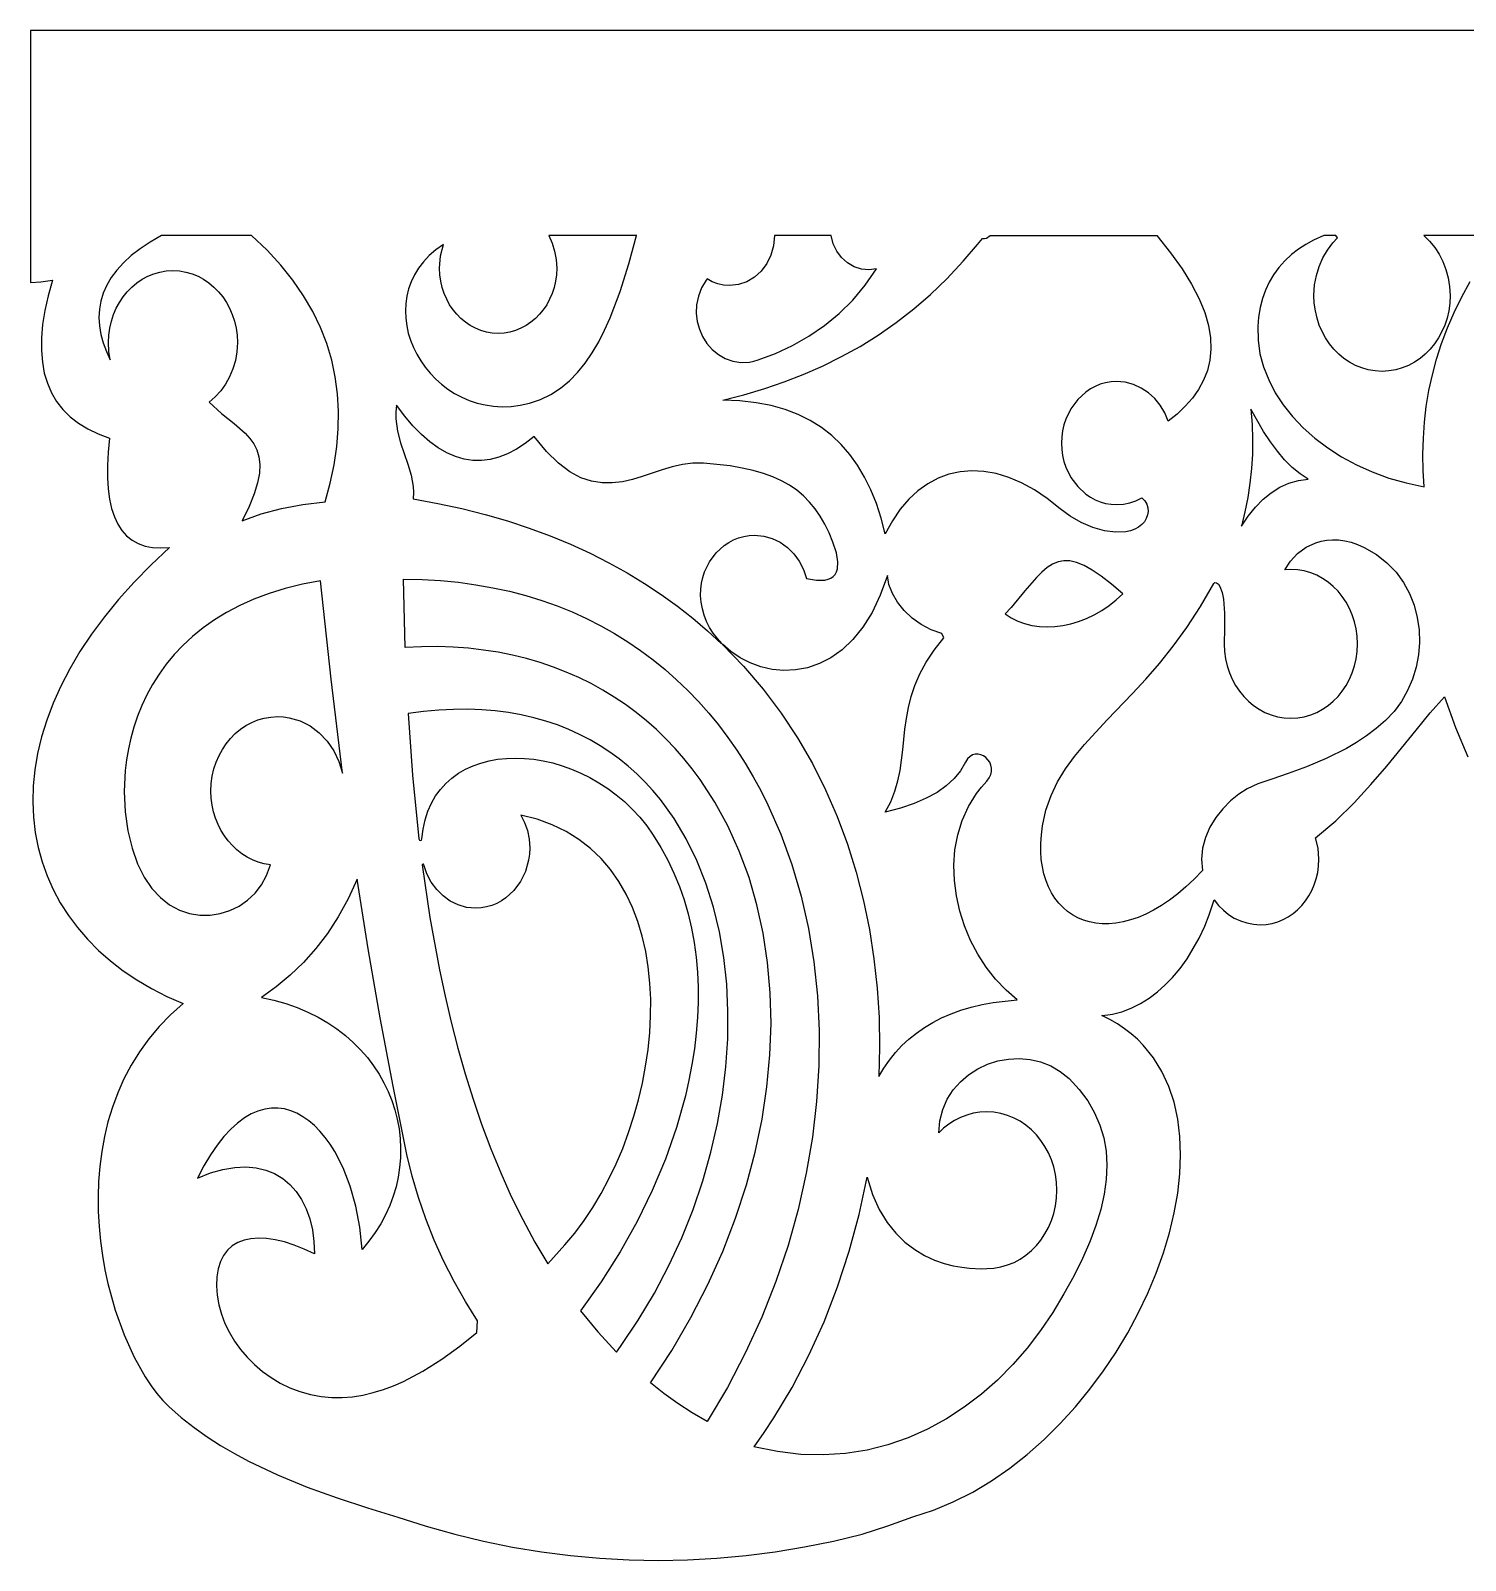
# Model space of a CAD drawing. Header units: millimetres. Extents: x 1485 to 1655, y 1435 to 1477.
# Drawn here: x 1484.67 to 1524.05, y 1434.76 to 1476.77 of the extents above; entities that cross this region are included whole.
import ezdxf

# ---------------------------------------------------------------- set-up
doc = ezdxf.new("R2010")
doc.units = ezdxf.units.MM
doc.header["$MEASUREMENT"] = 0

msp = doc.modelspace()

# ---------------------------------------------------------------- linework, layer by layer
for points in [[(1569.666, 1476.766), (1484.666, 1476.766), (1484.666, 1469.852), (1484.949, 1469.868), (1485.266, 1469.91), (1485.147, 1469.484), (1485.058, 1469.079), (1484.997, 1468.694), (1484.965, 1468.33), (1484.962, 1467.987), (1484.988, 1467.665), (1485.042, 1467.363), (1485.126, 1467.082), (1485.239, 1466.821), (1485.38, 1466.581), (1485.55, 1466.362), (1485.749, 1466.164), (1485.977, 1465.986), (1486.234, 1465.829), (1486.52, 1465.692), (1486.835, 1465.576), (1486.798, 1465.187), (1486.779, 1464.825), (1486.779, 1464.49), (1486.798, 1464.182), (1486.835, 1463.9), (1486.891, 1463.645), (1486.966, 1463.418), (1487.059, 1463.217), (1487.171, 1463.043), (1487.302, 1462.895), (1487.451, 1462.775), (1487.619, 1462.682), (1487.806, 1462.615), (1488.011, 1462.575), (1488.236, 1462.562), (1488.478, 1462.576), (1487.974, 1462.102), (1487.509, 1461.626), (1487.081, 1461.149), (1486.691, 1460.671), (1486.338, 1460.194), (1486.021, 1459.718), (1485.741, 1459.243), (1485.496, 1458.771), (1485.285, 1458.301), (1485.109, 1457.836), (1484.967, 1457.375), (1484.857, 1456.92), (1484.781, 1456.471), (1484.737, 1456.028), (1484.725, 1455.593), (1484.743, 1455.166), (1484.793, 1454.749), (1484.872, 1454.341), (1484.981, 1453.943), (1485.119, 1453.556), (1485.286, 1453.182), (1485.481, 1452.82), (1485.703, 1452.471), (1485.952, 1452.137), (1486.228, 1451.817), (1486.529, 1451.513), (1486.856, 1451.225), (1487.207, 1450.954), (1487.583, 1450.7), (1487.983, 1450.466), (1488.406, 1450.25), (1488.852, 1450.054), (1488.506, 1449.747), (1488.191, 1449.422), (1487.907, 1449.083), (1487.653, 1448.73), (1487.427, 1448.365), (1487.229, 1447.989), (1487.058, 1447.603), (1486.912, 1447.209), (1486.79, 1446.809), (1486.693, 1446.403), (1486.617, 1445.993), (1486.564, 1445.581), (1486.531, 1445.168), (1486.517, 1444.755), (1486.522, 1444.344), (1486.545, 1443.936), (1486.584, 1443.533), (1486.639, 1443.136), (1486.707, 1442.746), (1486.79, 1442.364), (1486.991, 1441.634), (1487.235, 1440.956), (1487.512, 1440.341), (1487.814, 1439.8), (1487.973, 1439.561), (1488.135, 1439.345), (1488.299, 1439.153), (1488.464, 1438.987), (1488.802, 1438.692), (1489.152, 1438.416), (1489.511, 1438.159), (1489.881, 1437.919), (1490.26, 1437.696), (1490.646, 1437.487), (1491.44, 1437.11), (1492.254, 1436.777), (1493.082, 1436.48), (1493.916, 1436.209), (1494.75, 1435.955), (1495.528, 1435.705), (1496.312, 1435.485), (1497.101, 1435.294), (1497.894, 1435.132), (1498.69, 1435), (1499.489, 1434.897), (1500.291, 1434.823), (1501.093, 1434.779), (1501.897, 1434.764), (1502.701, 1434.779), (1503.504, 1434.823), (1504.306, 1434.897), (1505.107, 1435), (1505.905, 1435.133), (1506.7, 1435.296), (1507.491, 1435.488), (1508.191, 1435.711), (1508.885, 1435.958), (1509.445, 1436.142), (1509.992, 1436.371), (1510.525, 1436.641), (1511.042, 1436.95), (1511.542, 1437.296), (1512.024, 1437.675), (1512.486, 1438.084), (1512.927, 1438.521), (1513.347, 1438.982), (1513.743, 1439.465), (1514.115, 1439.966), (1514.461, 1440.484), (1514.78, 1441.014), (1515.07, 1441.555), (1515.332, 1442.103), (1515.562, 1442.655), (1515.761, 1443.209), (1515.926, 1443.761), (1516.058, 1444.309), (1516.153, 1444.849), (1516.212, 1445.38), (1516.232, 1445.897), (1516.213, 1446.399), (1516.154, 1446.882), (1516.052, 1447.343), (1515.907, 1447.779), (1515.718, 1448.188), (1515.484, 1448.567), (1515.203, 1448.913), (1515.044, 1449.072), (1514.873, 1449.222), (1514.69, 1449.362), (1514.495, 1449.492), (1514.286, 1449.612), (1514.065, 1449.721), (1514.23, 1449.741), (1514.36, 1449.764), (1514.615, 1449.83), (1514.877, 1449.928), (1515.129, 1450.053), (1515.37, 1450.201), (1515.597, 1450.372), (1515.812, 1450.563), (1516.013, 1450.772), (1516.218, 1451.019), (1516.407, 1451.283), (1516.58, 1451.56), (1516.737, 1451.849), (1516.892, 1452.182), (1517.017, 1452.493), (1517.128, 1452.816), (1517.154, 1452.898), (1517.155, 1452.898), (1517.273, 1452.749), (1517.405, 1452.616), (1517.549, 1452.5), (1517.705, 1452.401), (1517.871, 1452.323), (1518.045, 1452.265), (1518.228, 1452.229), (1518.417, 1452.217), (1518.582, 1452.226), (1518.741, 1452.253), (1518.896, 1452.298), (1519.044, 1452.358), (1519.185, 1452.434), (1519.317, 1452.523), (1519.441, 1452.627), (1519.556, 1452.743), (1519.659, 1452.87), (1519.752, 1453.008), (1519.833, 1453.157), (1519.901, 1453.314), (1519.955, 1453.479), (1519.994, 1453.651), (1520.019, 1453.829), (1520.027, 1454.013), (1520.004, 1454.317), (1519.938, 1454.604), (1520.49, 1455.072), (1520.994, 1455.562), (1521.457, 1456.064), (1521.889, 1456.57), (1522.694, 1457.562), (1523.084, 1458.031), (1523.478, 1458.471), (1523.776, 1457.631), (1524.116, 1456.828)], [(1490.733, 1471.137), (1488.26, 1471.137), (1487.949, 1470.961), (1487.672, 1470.778), (1487.427, 1470.589), (1487.213, 1470.393), (1487.031, 1470.192), (1486.878, 1469.985), (1486.755, 1469.774), (1486.661, 1469.558), (1486.595, 1469.338), (1486.556, 1469.114), (1486.543, 1468.887), (1486.557, 1468.658), (1486.595, 1468.426), (1486.658, 1468.193), (1486.745, 1467.958), (1486.854, 1467.722), (1486.816, 1467.957), (1486.802, 1468.201), (1486.811, 1468.403), (1486.838, 1468.599), (1486.882, 1468.789), (1486.941, 1468.97), (1487.016, 1469.143), (1487.104, 1469.305), (1487.206, 1469.457), (1487.32, 1469.598), (1487.446, 1469.725), (1487.582, 1469.839), (1487.728, 1469.938), (1487.883, 1470.021), (1488.045, 1470.087), (1488.215, 1470.136), (1488.391, 1470.166), (1488.572, 1470.176), (1488.753, 1470.166), (1488.929, 1470.136), (1489.098, 1470.087), (1489.261, 1470.021), (1489.416, 1469.938), (1489.562, 1469.839), (1489.698, 1469.725), (1489.824, 1469.598), (1489.938, 1469.458), (1490.04, 1469.305), (1490.128, 1469.143), (1490.203, 1468.97), (1490.262, 1468.789), (1490.306, 1468.599), (1490.332, 1468.403), (1490.342, 1468.201), (1490.328, 1467.95), (1490.287, 1467.709), (1490.22, 1467.479), (1490.129, 1467.262), (1490.017, 1467.061), (1489.884, 1466.876), (1489.732, 1466.711), (1489.564, 1466.567), (1489.91, 1466.25), (1490.249, 1465.975), (1490.552, 1465.709), (1490.68, 1465.569), (1490.789, 1465.417), (1490.873, 1465.251), (1490.93, 1465.065), (1490.955, 1464.856), (1490.945, 1464.619), (1490.896, 1464.35), (1490.804, 1464.044), (1490.666, 1463.697), (1490.477, 1463.305), (1490.998, 1463.5), (1491.553, 1463.649), (1492.139, 1463.756), (1492.755, 1463.826), (1492.89, 1464.339), (1492.994, 1464.845), (1493.067, 1465.343), (1493.108, 1465.833), (1493.116, 1466.316), (1493.09, 1466.791), (1493.029, 1467.259), (1492.931, 1467.72), (1492.797, 1468.173), (1492.624, 1468.618), (1492.413, 1469.056), (1492.161, 1469.487), (1491.868, 1469.911), (1491.533, 1470.327), (1491.155, 1470.736), (1490.732, 1471.137)], [(1501.302, 1471.137), (1498.893, 1471.137), (1498.983, 1470.932), (1499.05, 1470.714), (1499.092, 1470.483), (1499.106, 1470.243), (1499.097, 1470.06), (1499.073, 1469.882), (1499.034, 1469.71), (1498.979, 1469.546), (1498.912, 1469.389), (1498.832, 1469.241), (1498.739, 1469.103), (1498.635, 1468.976), (1498.521, 1468.86), (1498.397, 1468.757), (1498.265, 1468.667), (1498.124, 1468.592), (1497.977, 1468.532), (1497.823, 1468.488), (1497.663, 1468.46), (1497.499, 1468.451), (1497.335, 1468.46), (1497.176, 1468.488), (1497.022, 1468.532), (1496.874, 1468.592), (1496.734, 1468.668), (1496.601, 1468.757), (1496.478, 1468.86), (1496.364, 1468.976), (1496.26, 1469.103), (1496.167, 1469.241), (1496.087, 1469.389), (1496.019, 1469.546), (1495.965, 1469.71), (1495.925, 1469.882), (1495.901, 1470.06), (1495.893, 1470.243), (1495.921, 1470.578), (1496.001, 1470.892), (1495.793, 1470.745), (1495.609, 1470.587), (1495.45, 1470.42), (1495.314, 1470.243), (1495.2, 1470.06), (1495.109, 1469.87), (1495.039, 1469.674), (1494.99, 1469.475), (1494.961, 1469.273), (1494.952, 1469.07), (1494.961, 1468.866), (1494.989, 1468.663), (1495.033, 1468.461), (1495.095, 1468.263), (1495.173, 1468.068), (1495.267, 1467.879), (1495.376, 1467.697), (1495.499, 1467.522), (1495.635, 1467.356), (1495.785, 1467.2), (1495.947, 1467.056), (1496.121, 1466.923), (1496.305, 1466.805), (1496.5, 1466.7), (1496.705, 1466.612), (1496.919, 1466.541), (1497.142, 1466.487), (1497.372, 1466.454), (1497.609, 1466.44), (1497.853, 1466.449), (1498.103, 1466.48), (1498.358, 1466.535), (1498.665, 1466.637), (1498.949, 1466.775), (1499.213, 1466.946), (1499.456, 1467.148), (1499.681, 1467.379), (1499.889, 1467.636), (1500.081, 1467.918), (1500.259, 1468.221), (1500.422, 1468.543), (1500.574, 1468.882), (1500.846, 1469.601), (1501.085, 1470.359), (1501.301, 1471.137)], [(1506.639, 1471.137), (1505.082, 1471.137), (1505.057, 1470.86), (1504.986, 1470.602), (1504.872, 1470.369), (1504.721, 1470.165), (1504.539, 1469.998), (1504.329, 1469.871), (1504.097, 1469.791), (1503.849, 1469.763), (1503.684, 1469.776), (1503.526, 1469.811), (1503.375, 1469.869), (1503.235, 1469.946), (1503.212, 1469.916), (1503.083, 1469.703), (1502.995, 1469.479), (1502.945, 1469.241), (1502.936, 1469.01), (1502.963, 1468.78), (1503.022, 1468.566), (1503.11, 1468.366), (1503.23, 1468.177), (1503.375, 1468.01), (1503.545, 1467.869), (1503.733, 1467.761), (1503.945, 1467.687), (1504.165, 1467.655), (1504.394, 1467.666), (1504.513, 1467.688), (1504.634, 1467.722), (1505.114, 1467.903), (1505.581, 1468.12), (1506.03, 1468.374), (1506.457, 1468.665), (1506.859, 1468.996), (1507.233, 1469.365), (1507.576, 1469.773), (1507.884, 1470.223), (1507.677, 1470.195), (1507.471, 1470.215), (1507.273, 1470.279), (1507.088, 1470.387), (1506.927, 1470.533), (1506.796, 1470.711), (1506.699, 1470.914), (1506.639, 1471.137)], [(1511.006, 1471.137), (1515.58, 1471.137), (1515.958, 1470.668), (1516.275, 1470.224), (1516.535, 1469.803), (1516.74, 1469.404), (1516.893, 1469.027), (1516.996, 1468.67), (1517.052, 1468.333), (1517.065, 1468.015), (1517.036, 1467.715), (1516.968, 1467.432), (1516.864, 1467.165), (1516.726, 1466.913), (1516.557, 1466.675), (1516.36, 1466.451), (1516.138, 1466.239), (1515.892, 1466.039), (1515.796, 1466.269), (1515.671, 1466.478), (1515.52, 1466.664), (1515.346, 1466.823), (1515.152, 1466.953), (1514.94, 1467.049), (1514.714, 1467.109), (1514.476, 1467.13), (1514.322, 1467.121), (1514.171, 1467.095), (1514.026, 1467.054), (1513.887, 1466.997), (1513.755, 1466.926), (1513.63, 1466.841), (1513.406, 1466.635), (1513.221, 1466.385), (1513.081, 1466.098), (1513.03, 1465.943), (1512.993, 1465.781), (1512.97, 1465.614), (1512.962, 1465.441), (1512.97, 1465.268), (1512.993, 1465.1), (1513.03, 1464.939), (1513.082, 1464.783), (1513.221, 1464.497), (1513.406, 1464.247), (1513.63, 1464.04), (1513.755, 1463.956), (1513.887, 1463.885), (1514.026, 1463.828), (1514.171, 1463.786), (1514.322, 1463.761), (1514.476, 1463.752), (1514.66, 1463.764), (1514.838, 1463.8), (1515.007, 1463.859), (1515.168, 1463.938), (1515.25, 1463.856), (1515.305, 1463.765), (1515.334, 1463.667), (1515.341, 1463.567), (1515.325, 1463.467), (1515.29, 1463.37), (1515.237, 1463.281), (1515.167, 1463.201), (1515.076, 1463.129), (1514.971, 1463.073), (1514.853, 1463.032), (1514.725, 1463.005), (1514.444, 1462.995), (1514.138, 1463.036), (1513.821, 1463.126), (1513.505, 1463.259), (1513.202, 1463.431), (1512.926, 1463.639), (1512.572, 1463.921), (1512.218, 1464.158), (1511.866, 1464.35), (1511.517, 1464.498), (1511.173, 1464.602), (1510.834, 1464.663), (1510.504, 1464.68), (1510.183, 1464.654), (1509.873, 1464.586), (1509.574, 1464.476), (1509.29, 1464.324), (1509.02, 1464.131), (1508.768, 1463.897), (1508.534, 1463.622), (1508.319, 1463.306), (1508.126, 1462.951), (1508.012, 1463.377), (1507.88, 1463.778), (1507.729, 1464.154), (1507.558, 1464.506), (1507.366, 1464.831), (1507.153, 1465.131), (1506.917, 1465.405), (1506.658, 1465.652), (1506.375, 1465.872), (1506.068, 1466.064), (1505.736, 1466.228), (1505.376, 1466.364), (1504.99, 1466.472), (1504.577, 1466.55), (1504.135, 1466.599), (1503.663, 1466.618), (1503.986, 1466.699), (1504.243, 1466.768), (1504.815, 1466.939), (1505.346, 1467.12), (1505.871, 1467.324), (1506.402, 1467.556), (1506.923, 1467.814), (1507.434, 1468.097), (1507.932, 1468.407), (1508.428, 1468.752), (1508.909, 1469.125), (1509.371, 1469.524), (1509.815, 1469.95), (1510.267, 1470.431), (1510.656, 1470.89), (1510.792, 1471.059), (1510.85, 1471.057), (1510.907, 1471.07), (1511.005, 1471.137)], [(1525.037, 1471.137), (1522.91, 1471.137), (1523.066, 1470.984), (1523.207, 1470.813), (1523.33, 1470.625), (1523.433, 1470.422), (1523.516, 1470.206), (1523.578, 1469.978), (1523.615, 1469.74), (1523.628, 1469.493), (1523.619, 1469.28), (1523.59, 1469.073), (1523.544, 1468.873), (1523.481, 1468.682), (1523.403, 1468.5), (1523.309, 1468.328), (1523.202, 1468.168), (1523.081, 1468.019), (1522.948, 1467.885), (1522.805, 1467.765), (1522.651, 1467.661), (1522.487, 1467.573), (1522.316, 1467.503), (1522.137, 1467.451), (1521.951, 1467.42), (1521.76, 1467.409), (1521.569, 1467.42), (1521.384, 1467.451), (1521.205, 1467.503), (1521.033, 1467.573), (1520.87, 1467.661), (1520.716, 1467.765), (1520.572, 1467.885), (1520.439, 1468.02), (1520.319, 1468.168), (1520.211, 1468.328), (1520.117, 1468.5), (1520.039, 1468.682), (1519.976, 1468.874), (1519.93, 1469.073), (1519.901, 1469.28), (1519.892, 1469.493), (1519.897, 1469.648), (1519.91, 1469.783), (1519.958, 1470.045), (1520.034, 1470.292), (1520.137, 1470.527), (1520.264, 1470.742), (1520.414, 1470.939), (1520.54, 1471.072), (1520.488, 1471.137), (1520.164, 1471.137), (1519.877, 1471.012), (1519.668, 1470.896), (1519.466, 1470.764), (1519.274, 1470.614), (1519.095, 1470.446), (1518.932, 1470.262), (1518.785, 1470.061), (1518.664, 1469.857), (1518.562, 1469.641), (1518.477, 1469.407), (1518.413, 1469.166), (1518.367, 1468.894), (1518.347, 1468.639), (1518.356, 1468.265), (1518.41, 1467.895), (1518.509, 1467.53), (1518.649, 1467.173), (1518.83, 1466.825), (1519.049, 1466.49), (1519.305, 1466.168), (1519.594, 1465.863), (1519.916, 1465.575), (1520.269, 1465.308), (1520.65, 1465.063), (1521.058, 1464.842), (1521.491, 1464.647), (1521.946, 1464.481), (1522.423, 1464.346), (1522.918, 1464.243), (1522.891, 1464.689), (1522.883, 1465.132), (1522.894, 1465.573), (1522.925, 1466.012), (1522.976, 1466.448), (1523.048, 1466.882), (1523.142, 1467.315), (1523.257, 1467.746), (1523.395, 1468.174), (1523.556, 1468.602), (1523.74, 1469.027), (1523.949, 1469.452), (1524.183, 1469.875)], [(1503.641, 1459.936), (1503.516, 1460.076), (1503.403, 1460.224), (1503.305, 1460.38), (1503.222, 1460.544), (1503.154, 1460.714), (1503.104, 1460.891), (1503.071, 1461.072), (1503.057, 1461.258), (1503.062, 1461.427), (1503.082, 1461.591), (1503.117, 1461.75), (1503.166, 1461.902), (1503.302, 1462.183), (1503.485, 1462.428), (1503.706, 1462.63), (1503.83, 1462.713), (1503.96, 1462.782), (1504.098, 1462.838), (1504.24, 1462.879), (1504.388, 1462.904), (1504.54, 1462.912), (1504.788, 1462.889), (1505.023, 1462.823), (1505.241, 1462.717), (1505.439, 1462.574), (1505.614, 1462.4), (1505.761, 1462.197), (1505.88, 1461.969), (1505.964, 1461.719), (1506.24, 1461.676), (1506.463, 1461.681), (1506.554, 1461.701), (1506.633, 1461.734), (1506.698, 1461.778), (1506.75, 1461.835), (1506.788, 1461.904), (1506.814, 1461.984), (1506.825, 1462.182), (1506.783, 1462.428), (1506.688, 1462.722), (1506.582, 1462.978), (1506.466, 1463.216), (1506.339, 1463.435), (1506.199, 1463.637), (1506.047, 1463.823), (1505.879, 1463.992), (1505.696, 1464.144), (1505.495, 1464.282), (1505.277, 1464.404), (1505.039, 1464.512), (1504.78, 1464.607), (1504.5, 1464.688), (1504.197, 1464.756), (1503.87, 1464.812), (1503.139, 1464.889), (1502.845, 1464.888), (1502.557, 1464.852), (1502.276, 1464.788), (1502, 1464.707), (1501.455, 1464.526), (1501.183, 1464.444), (1500.909, 1464.381), (1500.633, 1464.345), (1500.352, 1464.345), (1500.066, 1464.391), (1499.771, 1464.491), (1499.468, 1464.655), (1499.154, 1464.891), (1498.828, 1465.209), (1498.489, 1465.618), (1498.245, 1465.428), (1498.002, 1465.27), (1497.76, 1465.145), (1497.519, 1465.051), (1497.278, 1464.99), (1497.038, 1464.962), (1496.8, 1464.965), (1496.562, 1465.002), (1496.325, 1465.071), (1496.09, 1465.173), (1495.856, 1465.309), (1495.623, 1465.477), (1495.392, 1465.678), (1495.162, 1465.913), (1494.934, 1466.181), (1494.707, 1466.483), (1494.692, 1466.289), (1494.693, 1466.106), (1494.736, 1465.765), (1494.817, 1465.451), (1494.919, 1465.153), (1495.024, 1464.86), (1495.113, 1464.562), (1495.167, 1464.248), (1495.176, 1464.082), (1495.17, 1463.909), (1495.848, 1463.785), (1496.506, 1463.642), (1497.142, 1463.481), (1497.759, 1463.302), (1498.355, 1463.105), (1498.931, 1462.892), (1499.488, 1462.662), (1500.024, 1462.416), (1500.541, 1462.155), (1501.04, 1461.878), (1501.518, 1461.587), (1501.978, 1461.283), (1502.42, 1460.964), (1502.843, 1460.632), (1503.247, 1460.288), (1503.634, 1459.932), (1503.64, 1459.937)], [(1519.735, 1464.451), (1519.509, 1464.597), (1519.293, 1464.775), (1519.086, 1464.982), (1518.887, 1465.217), (1518.696, 1465.475), (1518.511, 1465.755), (1518.155, 1466.368), (1518.192, 1465.953), (1518.207, 1465.544), (1518.202, 1465.14), (1518.178, 1464.74), (1518.135, 1464.343), (1518.075, 1463.948), (1517.997, 1463.554), (1517.903, 1463.159), (1518.086, 1463.437), (1518.284, 1463.683), (1518.496, 1463.898), (1518.72, 1464.079), (1518.957, 1464.226), (1519.206, 1464.337), (1519.465, 1464.413), (1519.733, 1464.451)], [(1516.831, 1453.702), (1516.604, 1453.468), (1516.377, 1453.256), (1516.152, 1453.065), (1515.928, 1452.896), (1515.707, 1452.747), (1515.489, 1452.618), (1515.273, 1452.508), (1515.062, 1452.419), (1514.855, 1452.348), (1514.652, 1452.295), (1514.455, 1452.261), (1514.264, 1452.244), (1514.079, 1452.244), (1513.901, 1452.261), (1513.73, 1452.294), (1513.567, 1452.343), (1513.413, 1452.408), (1513.267, 1452.487), (1513.131, 1452.581), (1513.004, 1452.689), (1512.888, 1452.811), (1512.783, 1452.946), (1512.689, 1453.094), (1512.607, 1453.254), (1512.538, 1453.426), (1512.481, 1453.61), (1512.438, 1453.805), (1512.408, 1454.01), (1512.394, 1454.226), (1512.394, 1454.451), (1512.409, 1454.686), (1512.44, 1454.93), (1512.536, 1455.366), (1512.676, 1455.768), (1512.854, 1456.143), (1513.07, 1456.497), (1513.317, 1456.836), (1513.594, 1457.169), (1514.218, 1457.839), (1514.914, 1458.562), (1515.28, 1458.959), (1515.653, 1459.39), (1516.029, 1459.861), (1516.404, 1460.379), (1516.776, 1460.95), (1517.139, 1461.582), (1517.175, 1461.611), (1517.221, 1461.606), (1517.27, 1461.57), (1517.31, 1461.505), (1517.368, 1461.338), (1517.406, 1461.157), (1517.44, 1460.768), (1517.437, 1460.354), (1517.426, 1459.93), (1517.436, 1459.721), (1517.464, 1459.518), (1517.509, 1459.323), (1517.571, 1459.135), (1517.648, 1458.956), (1517.739, 1458.788), (1517.845, 1458.631), (1517.963, 1458.486), (1518.093, 1458.354), (1518.234, 1458.236), (1518.385, 1458.134), (1518.545, 1458.048), (1518.713, 1457.98), (1518.888, 1457.929), (1519.07, 1457.898), (1519.257, 1457.888), (1519.445, 1457.898), (1519.626, 1457.929), (1519.802, 1457.98), (1519.97, 1458.048), (1520.13, 1458.134), (1520.281, 1458.236), (1520.422, 1458.354), (1520.552, 1458.486), (1520.67, 1458.631), (1520.776, 1458.788), (1520.867, 1458.957), (1520.944, 1459.135), (1521.006, 1459.323), (1521.051, 1459.518), (1521.079, 1459.721), (1521.088, 1459.93), (1521.079, 1460.139), (1521.051, 1460.342), (1521.006, 1460.537), (1520.944, 1460.725), (1520.867, 1460.903), (1520.775, 1461.072), (1520.67, 1461.229), (1520.552, 1461.374), (1520.422, 1461.506), (1520.281, 1461.623), (1520.13, 1461.726), (1519.97, 1461.812), (1519.802, 1461.88), (1519.626, 1461.931), (1519.444, 1461.962), (1519.257, 1461.972), (1519.095, 1461.964), (1519.246, 1462.201), (1519.441, 1462.409), (1519.675, 1462.579), (1519.943, 1462.703), (1520.089, 1462.746), (1520.241, 1462.773), (1520.401, 1462.785), (1520.566, 1462.781), (1520.736, 1462.759), (1520.912, 1462.718), (1521.091, 1462.657), (1521.274, 1462.576), (1521.607, 1462.382), (1521.896, 1462.154), (1522.144, 1461.896), (1522.351, 1461.613), (1522.516, 1461.309), (1522.642, 1460.988), (1522.729, 1460.655), (1522.777, 1460.314), (1522.788, 1459.97), (1522.76, 1459.626), (1522.697, 1459.288), (1522.597, 1458.959), (1522.463, 1458.644), (1522.293, 1458.347), (1522.09, 1458.073), (1521.853, 1457.826), (1521.596, 1457.604), (1521.33, 1457.403), (1521.057, 1457.222), (1520.781, 1457.059), (1520.228, 1456.78), (1519.69, 1456.555), (1519.185, 1456.371), (1518.732, 1456.217), (1518.352, 1456.081), (1518.062, 1455.95), (1517.826, 1455.8), (1517.599, 1455.616), (1517.386, 1455.401), (1517.197, 1455.16), (1517.037, 1454.897), (1516.914, 1454.615), (1516.835, 1454.319), (1516.807, 1454.013), (1516.831, 1453.702)], [(1514.644, 1461.305), (1514.333, 1461.569), (1514.054, 1461.784), (1513.804, 1461.954), (1513.58, 1462.078), (1513.378, 1462.161), (1513.194, 1462.204), (1513.025, 1462.21), (1512.868, 1462.18), (1512.718, 1462.117), (1512.572, 1462.023), (1512.426, 1461.9), (1512.278, 1461.75), (1511.957, 1461.38), (1511.581, 1460.93), (1511.413, 1460.749), (1511.581, 1460.641), (1511.76, 1460.554), (1511.95, 1460.486), (1512.148, 1460.437), (1512.354, 1460.408), (1512.565, 1460.398), (1512.78, 1460.407), (1512.997, 1460.435), (1513.215, 1460.481), (1513.433, 1460.545), (1513.649, 1460.628), (1513.861, 1460.728), (1514.069, 1460.846), (1514.269, 1460.982), (1514.461, 1461.135), (1514.644, 1461.305)], [(1492.625, 1461.659), (1492.125, 1461.564), (1491.654, 1461.448), (1491.211, 1461.311), (1490.796, 1461.155), (1490.408, 1460.982), (1490.046, 1460.792), (1489.71, 1460.586), (1489.399, 1460.366), (1489.111, 1460.133), (1488.848, 1459.888), (1488.607, 1459.632), (1488.388, 1459.367), (1488.191, 1459.094), (1488.014, 1458.813), (1487.857, 1458.526), (1487.72, 1458.235), (1487.602, 1457.94), (1487.501, 1457.642), (1487.418, 1457.343), (1487.352, 1457.045), (1487.301, 1456.747), (1487.266, 1456.452), (1487.238, 1455.873), (1487.263, 1455.318), (1487.336, 1454.795), (1487.45, 1454.315), (1487.601, 1453.888), (1487.783, 1453.521), (1487.994, 1453.213), (1488.229, 1452.961), (1488.483, 1452.765), (1488.752, 1452.62), (1489.03, 1452.526), (1489.312, 1452.479), (1489.594, 1452.479), (1489.87, 1452.522), (1490.137, 1452.606), (1490.388, 1452.729), (1490.619, 1452.89), (1490.826, 1453.085), (1491.003, 1453.313), (1491.145, 1453.571), (1491.248, 1453.857), (1491.079, 1453.887), (1490.915, 1453.933), (1490.757, 1453.996), (1490.606, 1454.074), (1490.464, 1454.166), (1490.329, 1454.271), (1490.204, 1454.389), (1490.089, 1454.52), (1489.984, 1454.661), (1489.891, 1454.812), (1489.811, 1454.973), (1489.743, 1455.142), (1489.689, 1455.319), (1489.649, 1455.503), (1489.625, 1455.693), (1489.617, 1455.888), (1489.626, 1456.097), (1489.654, 1456.3), (1489.699, 1456.495), (1489.761, 1456.683), (1489.838, 1456.862), (1489.93, 1457.03), (1490.035, 1457.187), (1490.154, 1457.332), (1490.283, 1457.464), (1490.424, 1457.582), (1490.575, 1457.684), (1490.735, 1457.77), (1490.904, 1457.839), (1491.079, 1457.889), (1491.261, 1457.92), (1491.448, 1457.931), (1491.608, 1457.923), (1491.763, 1457.901), (1492.062, 1457.813), (1492.337, 1457.674), (1492.587, 1457.488), (1492.805, 1457.26), (1492.987, 1456.995), (1493.129, 1456.698), (1493.227, 1456.375), (1492.912, 1458.962), (1492.625, 1461.659)], [(1503.233, 1438.574), (1502.823, 1438.817), (1502.427, 1439.076), (1502.047, 1439.35), (1501.682, 1439.636), (1502.265, 1440.53), (1502.789, 1441.432), (1503.255, 1442.34), (1503.664, 1443.25), (1504.016, 1444.162), (1504.313, 1445.072), (1504.555, 1445.977), (1504.743, 1446.876), (1504.877, 1447.765), (1504.959, 1448.642), (1504.989, 1449.505), (1504.968, 1450.35), (1504.896, 1451.177), (1504.774, 1451.981), (1504.604, 1452.761), (1504.385, 1453.514), (1504.119, 1454.237), (1503.807, 1454.928), (1503.448, 1455.585), (1503.044, 1456.204), (1502.825, 1456.499), (1502.596, 1456.784), (1502.355, 1457.059), (1502.104, 1457.322), (1501.842, 1457.574), (1501.569, 1457.815), (1501.286, 1458.044), (1500.992, 1458.261), (1500.688, 1458.466), (1500.374, 1458.658), (1500.049, 1458.836), (1499.714, 1459.002), (1499.37, 1459.154), (1499.015, 1459.291), (1498.651, 1459.415), (1498.277, 1459.524), (1497.893, 1459.618), (1497.5, 1459.696), (1497.097, 1459.759), (1496.686, 1459.807), (1496.264, 1459.838), (1495.834, 1459.852), (1495.395, 1459.85), (1494.946, 1459.831), (1494.903, 1461.701), (1495.416, 1461.692), (1495.918, 1461.664), (1496.409, 1461.618), (1496.888, 1461.553), (1497.357, 1461.471), (1497.814, 1461.371), (1498.26, 1461.254), (1498.694, 1461.12), (1499.116, 1460.97), (1499.528, 1460.804), (1499.927, 1460.622), (1500.316, 1460.425), (1500.692, 1460.213), (1501.057, 1459.987), (1501.41, 1459.747), (1501.751, 1459.492), (1502.081, 1459.225), (1502.398, 1458.945), (1502.704, 1458.652), (1502.997, 1458.347), (1503.278, 1458.03), (1503.548, 1457.701), (1503.805, 1457.362), (1504.05, 1457.012), (1504.282, 1456.651), (1504.502, 1456.281), (1504.71, 1455.901), (1504.906, 1455.512), (1505.259, 1454.708), (1505.562, 1453.871), (1505.815, 1453.005), (1506.016, 1452.114), (1506.166, 1451.199), (1506.263, 1450.264), (1506.309, 1449.312), (1506.301, 1448.345), (1506.241, 1447.368), (1506.126, 1446.383), (1505.958, 1445.393), (1505.735, 1444.4), (1505.458, 1443.409), (1505.125, 1442.422), (1504.737, 1441.442), (1504.292, 1440.472), (1503.791, 1439.515), (1503.233, 1438.574)], [(1495.409, 1454.572), (1495.441, 1454.844), (1495.495, 1455.098), (1495.571, 1455.334), (1495.667, 1455.552), (1495.783, 1455.752), (1495.916, 1455.934), (1496.066, 1456.098), (1496.232, 1456.245), (1496.412, 1456.374), (1496.605, 1456.486), (1496.811, 1456.58), (1497.026, 1456.657), (1497.252, 1456.717), (1497.486, 1456.759), (1497.727, 1456.785), (1497.974, 1456.793), (1498.226, 1456.784), (1498.481, 1456.759), (1498.739, 1456.717), (1498.997, 1456.658), (1499.256, 1456.583), (1499.514, 1456.491), (1499.769, 1456.382), (1500.02, 1456.257), (1500.267, 1456.116), (1500.508, 1455.959), (1500.741, 1455.786), (1500.966, 1455.596), (1501.181, 1455.391), (1501.386, 1455.169), (1501.578, 1454.932), (1501.758, 1454.679), (1501.967, 1454.342), (1502.156, 1453.994), (1502.325, 1453.637), (1502.474, 1453.271), (1502.603, 1452.897), (1502.713, 1452.515), (1502.805, 1452.126), (1502.877, 1451.73), (1502.931, 1451.327), (1502.968, 1450.919), (1502.986, 1450.506), (1502.987, 1450.089), (1502.97, 1449.667), (1502.936, 1449.242), (1502.886, 1448.814), (1502.82, 1448.384), (1502.737, 1447.951), (1502.638, 1447.518), (1502.395, 1446.649), (1502.092, 1445.782), (1501.731, 1444.92), (1501.315, 1444.069), (1500.846, 1443.232), (1500.326, 1442.414), (1499.758, 1441.618), (1500.238, 1441.038), (1500.751, 1440.484), (1500.861, 1440.637), (1501.346, 1441.36), (1501.787, 1442.101), (1502.184, 1442.857), (1502.538, 1443.625), (1502.848, 1444.402), (1503.115, 1445.185), (1503.339, 1445.971), (1503.519, 1446.758), (1503.656, 1447.541), (1503.75, 1448.319), (1503.8, 1449.088), (1503.808, 1449.846), (1503.773, 1450.589), (1503.695, 1451.314), (1503.573, 1452.019), (1503.41, 1452.7), (1503.203, 1453.356), (1502.954, 1453.981), (1502.663, 1454.575), (1502.328, 1455.133), (1501.952, 1455.653), (1501.748, 1455.898), (1501.533, 1456.133), (1501.308, 1456.356), (1501.072, 1456.568), (1500.825, 1456.768), (1500.568, 1456.956), (1500.301, 1457.131), (1500.023, 1457.294), (1499.734, 1457.443), (1499.435, 1457.579), (1499.125, 1457.701), (1498.805, 1457.809), (1498.475, 1457.902), (1498.134, 1457.979), (1497.782, 1458.042), (1497.42, 1458.088), (1497.048, 1458.119), (1496.665, 1458.132), (1496.271, 1458.129), (1495.868, 1458.109), (1495.454, 1458.071), (1495.029, 1458.015), (1495.15, 1456.323), (1495.326, 1454.572), (1495.341, 1454.541), (1495.368, 1454.531), (1495.395, 1454.541), (1495.408, 1454.572)], [(1495.415, 1453.859), (1495.628, 1452.42), (1495.892, 1450.977), (1496.045, 1450.257), (1496.213, 1449.541), (1496.396, 1448.83), (1496.595, 1448.126), (1496.812, 1447.43), (1497.046, 1446.743), (1497.299, 1446.067), (1497.57, 1445.404), (1497.861, 1444.755), (1498.173, 1444.122), (1498.505, 1443.506), (1498.859, 1442.909), (1499.329, 1443.429), (1499.6, 1443.749), (1499.857, 1444.092), (1500.099, 1444.456), (1500.328, 1444.838), (1500.541, 1445.236), (1500.738, 1445.65), (1500.918, 1446.076), (1501.081, 1446.513), (1501.226, 1446.96), (1501.353, 1447.413), (1501.46, 1447.871), (1501.548, 1448.332), (1501.615, 1448.795), (1501.661, 1449.256), (1501.685, 1449.715), (1501.687, 1450.17), (1501.665, 1450.617), (1501.62, 1451.057), (1501.55, 1451.486), (1501.455, 1451.902), (1501.334, 1452.304), (1501.188, 1452.69), (1501.014, 1453.058), (1500.812, 1453.405), (1500.582, 1453.731), (1500.323, 1454.032), (1500.035, 1454.308), (1499.716, 1454.556), (1499.366, 1454.773), (1498.985, 1454.96), (1498.571, 1455.112), (1498.125, 1455.229), (1498.227, 1455.025), (1498.302, 1454.805), (1498.349, 1454.57), (1498.365, 1454.325), (1498.358, 1454.156), (1498.335, 1453.992), (1498.249, 1453.681), (1498.112, 1453.401), (1497.931, 1453.156), (1497.712, 1452.954), (1497.589, 1452.871), (1497.46, 1452.801), (1497.323, 1452.746), (1497.181, 1452.705), (1497.034, 1452.68), (1496.883, 1452.671), (1496.635, 1452.694), (1496.402, 1452.761), (1496.184, 1452.867), (1495.987, 1453.009), (1495.812, 1453.183), (1495.664, 1453.386), (1495.546, 1453.614), (1495.46, 1453.862), (1495.449, 1453.881), (1495.433, 1453.884), (1495.415, 1453.859)], [(1496.916, 1441.017), (1496.934, 1441.342), (1496.599, 1441.877), (1496.288, 1442.426), (1496.002, 1442.987), (1495.743, 1443.559), (1495.512, 1444.139), (1495.31, 1444.725), (1495.137, 1445.315), (1494.997, 1445.908), (1494.615, 1447.783), (1494.262, 1449.661), (1493.936, 1451.552), (1493.633, 1453.469), (1493.383, 1452.931), (1493.109, 1452.435), (1492.813, 1451.98), (1492.493, 1451.562), (1492.152, 1451.179), (1491.789, 1450.83), (1491.405, 1450.511), (1491, 1450.221), (1491.342, 1450.145), (1491.67, 1450.053), (1491.982, 1449.943), (1492.279, 1449.818), (1492.559, 1449.677), (1492.825, 1449.523), (1493.074, 1449.355), (1493.307, 1449.175), (1493.524, 1448.983), (1493.725, 1448.781), (1493.91, 1448.569), (1494.078, 1448.347), (1494.229, 1448.117), (1494.363, 1447.88), (1494.481, 1447.637), (1494.581, 1447.387), (1494.665, 1447.133), (1494.73, 1446.875), (1494.779, 1446.613), (1494.81, 1446.349), (1494.823, 1446.084), (1494.819, 1445.818), (1494.796, 1445.552), (1494.756, 1445.287), (1494.697, 1445.024), (1494.62, 1444.763), (1494.524, 1444.506), (1494.41, 1444.254), (1494.277, 1444.006), (1494.125, 1443.765), (1493.954, 1443.53), (1493.764, 1443.304), (1493.703, 1443.913), (1493.593, 1444.494), (1493.439, 1445.039), (1493.244, 1445.54), (1493.013, 1445.989), (1492.885, 1446.192), (1492.749, 1446.379), (1492.607, 1446.549), (1492.457, 1446.701), (1492.302, 1446.834), (1492.142, 1446.947), (1491.976, 1447.039), (1491.806, 1447.11), (1491.632, 1447.158), (1491.454, 1447.182), (1491.274, 1447.182), (1491.091, 1447.155), (1490.906, 1447.102), (1490.72, 1447.022), (1490.533, 1446.912), (1490.346, 1446.773), (1490.159, 1446.604), (1489.972, 1446.403), (1489.787, 1446.169), (1489.604, 1445.901), (1489.423, 1445.599), (1489.244, 1445.262), (1489.603, 1445.403), (1489.945, 1445.501), (1490.269, 1445.555), (1490.573, 1445.569), (1490.858, 1445.544), (1491.122, 1445.482), (1491.365, 1445.384), (1491.586, 1445.252), (1491.783, 1445.087), (1491.957, 1444.893), (1492.106, 1444.669), (1492.23, 1444.418), (1492.328, 1444.142), (1492.399, 1443.842), (1492.442, 1443.521), (1492.457, 1443.179), (1492.172, 1443.313), (1491.897, 1443.422), (1491.634, 1443.507), (1491.383, 1443.567), (1491.145, 1443.602), (1490.922, 1443.612), (1490.715, 1443.597), (1490.525, 1443.556), (1490.354, 1443.49), (1490.202, 1443.398), (1490.07, 1443.281), (1489.961, 1443.138), (1489.875, 1442.968), (1489.813, 1442.773), (1489.777, 1442.551), (1489.767, 1442.304), (1489.786, 1442.042), (1489.832, 1441.782), (1489.904, 1441.524), (1490, 1441.271), (1490.121, 1441.025), (1490.264, 1440.787), (1490.428, 1440.559), (1490.612, 1440.343), (1490.814, 1440.14), (1491.034, 1439.954), (1491.27, 1439.784), (1491.52, 1439.634), (1491.784, 1439.505), (1492.06, 1439.398), (1492.347, 1439.317), (1492.643, 1439.262), (1492.932, 1439.235), (1493.219, 1439.235), (1493.505, 1439.258), (1493.789, 1439.304), (1494.071, 1439.371), (1494.35, 1439.457), (1494.626, 1439.561), (1494.899, 1439.68), (1495.433, 1439.961), (1495.949, 1440.286), (1496.444, 1440.643), (1496.916, 1441.018)], [(1504.522, 1437.886), (1504.799, 1438.276), (1505.066, 1438.677), (1505.569, 1439.516), (1506.029, 1440.398), (1506.445, 1441.318), (1506.815, 1442.272), (1507.136, 1443.255), (1507.408, 1444.262), (1507.628, 1445.29), (1507.776, 1444.812), (1507.96, 1444.399), (1508.173, 1444.045), (1508.411, 1443.747), (1508.665, 1443.499), (1508.932, 1443.296), (1509.204, 1443.135), (1509.476, 1443.011), (1509.741, 1442.919), (1509.993, 1442.854), (1510.228, 1442.811), (1510.437, 1442.787), (1510.759, 1442.774), (1510.909, 1442.778), (1511.106, 1442.789), (1511.298, 1442.822), (1511.483, 1442.875), (1511.66, 1442.947), (1511.828, 1443.038), (1511.987, 1443.145), (1512.136, 1443.269), (1512.272, 1443.408), (1512.397, 1443.561), (1512.508, 1443.726), (1512.604, 1443.904), (1512.686, 1444.092), (1512.75, 1444.289), (1512.798, 1444.495), (1512.827, 1444.709), (1512.837, 1444.929), (1512.827, 1445.149), (1512.798, 1445.362), (1512.75, 1445.568), (1512.685, 1445.766), (1512.604, 1445.954), (1512.508, 1446.131), (1512.397, 1446.297), (1512.272, 1446.45), (1512.135, 1446.588), (1511.987, 1446.712), (1511.828, 1446.82), (1511.659, 1446.91), (1511.482, 1446.983), (1511.298, 1447.036), (1511.106, 1447.068), (1510.909, 1447.08), (1510.72, 1447.069), (1510.537, 1447.039), (1510.36, 1446.991), (1510.189, 1446.924), (1510.026, 1446.841), (1509.872, 1446.742), (1509.727, 1446.628), (1509.593, 1446.5), (1509.623, 1446.835), (1509.703, 1447.145), (1509.827, 1447.428), (1509.99, 1447.682), (1510.187, 1447.907), (1510.413, 1448.1), (1510.663, 1448.26), (1510.932, 1448.387), (1511.215, 1448.477), (1511.507, 1448.53), (1511.803, 1448.545), (1512.098, 1448.52), (1512.387, 1448.454), (1512.666, 1448.345), (1512.928, 1448.191), (1513.169, 1447.992), (1513.447, 1447.692), (1513.681, 1447.379), (1513.871, 1447.054), (1514.018, 1446.714), (1514.122, 1446.362), (1514.185, 1445.996), (1514.207, 1445.616), (1514.19, 1445.223), (1514.134, 1444.816), (1514.039, 1444.395), (1513.908, 1443.961), (1513.74, 1443.512), (1513.536, 1443.049), (1513.298, 1442.572), (1513.026, 1442.08), (1512.721, 1441.574), (1512.385, 1441.072), (1512.02, 1440.593), (1511.627, 1440.141), (1511.208, 1439.717), (1510.763, 1439.326), (1510.294, 1438.968), (1509.802, 1438.648), (1509.288, 1438.368), (1508.753, 1438.13), (1508.199, 1437.938), (1507.626, 1437.794), (1507.035, 1437.7), (1506.428, 1437.66), (1505.806, 1437.675), (1505.17, 1437.75), (1504.521, 1437.886)]]:
    msp.add_lwpolyline(points)
msp.add_lwpolyline([(1509.676, 1460.215), (1509.381, 1460.314), (1509.107, 1460.457), (1508.859, 1460.636), (1508.642, 1460.843), (1508.46, 1461.071), (1508.32, 1461.313), (1508.226, 1461.56), (1508.182, 1461.805), (1507.988, 1461.262), (1507.762, 1460.789), (1507.51, 1460.385), (1507.235, 1460.045), (1506.942, 1459.768), (1506.634, 1459.548), (1506.316, 1459.385), (1505.991, 1459.274), (1505.665, 1459.213), (1505.34, 1459.199), (1505.021, 1459.228), (1504.712, 1459.297), (1504.418, 1459.404), (1504.141, 1459.545), (1503.887, 1459.717), (1503.659, 1459.917), (1503.653, 1459.913), (1504.238, 1459.312), (1504.776, 1458.683), (1505.27, 1458.028), (1505.719, 1457.348), (1506.125, 1456.647), (1506.488, 1455.925), (1506.809, 1455.185), (1507.09, 1454.429), (1507.329, 1453.659), (1507.53, 1452.877), (1507.692, 1452.085), (1507.815, 1451.285), (1507.902, 1450.479), (1507.953, 1449.67), (1507.968, 1448.858), (1507.948, 1448.046), (1508.088, 1448.279), (1508.24, 1448.499), (1508.405, 1448.705), (1508.584, 1448.897), (1508.776, 1449.076), (1508.98, 1449.242), (1509.198, 1449.394), (1509.429, 1449.533), (1509.673, 1449.658), (1509.931, 1449.77), (1510.201, 1449.868), (1510.484, 1449.953), (1510.781, 1450.025), (1511.091, 1450.083), (1511.749, 1450.158), (1511.439, 1450.423), (1511.154, 1450.723), (1510.895, 1451.053), (1510.665, 1451.409), (1510.466, 1451.787), (1510.3, 1452.183), (1510.169, 1452.592), (1510.076, 1453.01), (1510.021, 1453.433), (1510.008, 1453.855), (1510.038, 1454.274), (1510.113, 1454.685), (1510.236, 1455.083), (1510.408, 1455.464), (1510.632, 1455.824), (1510.763, 1455.995), (1510.909, 1456.159), (1510.978, 1456.247), (1511.022, 1456.338), (1511.043, 1456.428), (1511.044, 1456.516), (1511.026, 1456.599), (1510.992, 1456.677), (1510.888, 1456.805), (1510.822, 1456.852), (1510.749, 1456.885), (1510.674, 1456.902), (1510.597, 1456.902), (1510.522, 1456.881), (1510.451, 1456.838), (1510.386, 1456.772), (1510.33, 1456.68), (1510.194, 1456.446), (1510.017, 1456.23), (1509.801, 1456.032), (1509.546, 1455.851), (1509.25, 1455.688), (1508.915, 1455.543), (1508.541, 1455.415), (1508.126, 1455.305), (1508.274, 1455.595), (1508.386, 1455.882), (1508.469, 1456.166), (1508.53, 1456.45), (1508.606, 1457.017), (1508.666, 1457.59), (1508.705, 1457.882), (1508.759, 1458.177), (1508.833, 1458.479), (1508.935, 1458.786), (1509.07, 1459.101), (1509.244, 1459.424), (1509.464, 1459.756), (1509.737, 1460.098)], close=True)

doc.saveas('drawing.dxf')
